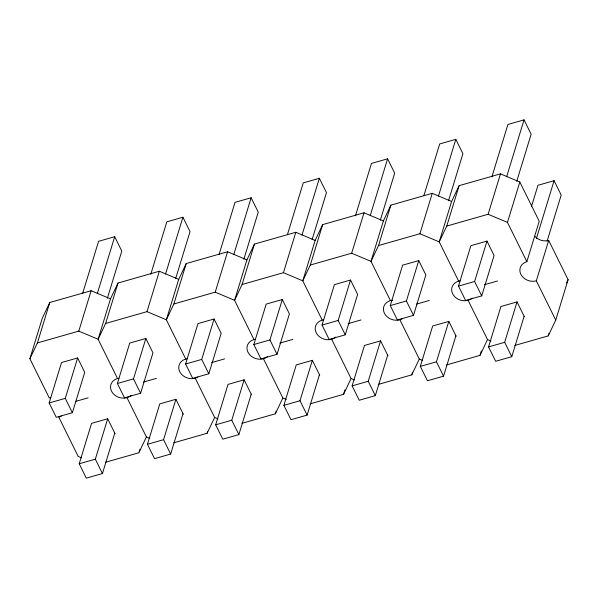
<?xml version="1.0" encoding="UTF-8"?>
<svg xmlns="http://www.w3.org/2000/svg" width="598" height="598" viewBox="0 0 598 598"><rect width="100%" height="100%" fill="white"/><g stroke="black" fill="none" stroke-linecap="round" stroke-linejoin="round"><path stroke-width="0.9" d="M50.748 397.677A11.9 9.867 17 0 0 49.305 397.999L29.9 358.733L42.256 318.323L49.769 302.513L91.135 290.71L110.481 298.843L98.124 339.253L117.529 378.519M29.9 358.733L37.412 342.923L49.769 302.513M49.163 402.955L61.519 362.545L77.628 357.948L84.729 372.307L72.38 412.725L56.264 417.322L49.163 402.955L65.279 398.358L77.628 357.948M82.561 293.715L98.58 241.315L114.696 236.711L121.798 251.078L107.408 298.148M37.412 342.923L78.779 331.12L91.135 290.71M97.317 293.558L114.696 236.711M78.779 331.12L98.124 339.253L105.637 323.451L117.993 283.041L159.352 271.23L178.705 279.371L166.349 319.781L185.754 359.047M114.786 433.124L102.437 473.534L86.321 478.138L79.22 463.771L91.576 423.362L107.692 418.757L115.04 433.625M117.387 383.482L129.736 343.073L145.852 338.468L152.953 352.835L140.597 393.245L124.481 397.849L117.387 383.482L133.504 378.878L145.852 338.468M150.786 274.243L166.805 221.836L182.921 217.238L190.022 231.605L175.625 278.675M102.437 473.534L95.336 459.167L107.692 418.757M105.637 323.451L147.003 311.64L159.352 271.23M165.541 274.078L182.921 217.238M147.003 311.64L166.349 319.781L173.861 303.978L186.217 263.569L227.576 251.758L246.922 259.898L234.573 300.308L253.978 339.574M139.162 451.864L139.969 449.233M183.01 413.652L170.654 454.061L154.546 458.659L147.444 444.292L159.793 403.882L175.909 399.285L183.265 414.152M185.604 364.01L197.96 323.593L214.077 318.996L221.178 333.363L208.822 373.772L192.706 378.37L185.604 364.01L201.72 359.405L214.077 318.996M219.003 254.763L235.029 202.363L251.145 197.766L258.246 212.133L243.849 259.203M170.654 454.061L163.56 439.694L175.909 399.285M173.861 303.978L215.22 292.168L227.576 251.758M233.766 254.606L251.145 197.766M215.22 292.168L234.573 300.308L242.085 284.499L254.442 244.089L295.801 232.286L315.146 240.418L302.79 280.828L322.202 320.094M173.674 442.819L207.117 433.273L207.656 431.509M251.235 394.172L238.879 434.582L222.762 439.186L215.669 424.819L228.017 384.409L244.134 379.812L251.481 394.68M253.829 344.53L266.185 304.12L282.301 299.523L289.402 313.89L277.046 354.3L260.93 358.897L253.829 344.53L269.945 339.933L282.301 299.523M287.503 234.401L303.253 182.891L319.369 178.286L326.463 192.653L312.074 239.723M238.879 434.582L231.777 420.222L244.134 379.812M242.085 284.499L283.445 272.695L295.801 232.286M301.99 235.134L319.369 178.286M283.445 272.695L302.79 280.828L310.31 265.026L322.658 224.616L364.025 212.806L383.37 220.946L371.014 261.356L390.427 300.622M241.898 423.339L275.342 413.794L276.141 411.162M319.459 374.699L307.103 415.109L290.987 419.714L283.886 405.347L296.242 364.937L312.358 360.332L319.706 375.2M322.053 325.058L334.409 284.648L350.525 280.043L357.626 294.41L345.27 334.82L329.154 339.425L322.053 325.058L338.169 320.461L350.525 280.043M355.451 215.818L371.47 163.418L387.586 158.814L394.687 173.181L380.298 220.251M307.103 415.109L300.002 400.742L312.358 360.332M310.31 265.026L351.669 253.216L364.025 212.806M370.214 215.654L387.586 158.814M351.669 253.216L371.014 261.356L378.527 245.554L390.883 205.144L432.249 193.333L451.595 201.474L439.238 241.884L458.651 281.15M310.123 403.867L343.558 394.321L344.904 389.926M387.683 355.227L375.327 395.637L359.211 400.234L352.11 385.867L364.466 345.457L380.582 340.86L387.93 355.728M390.277 305.585L402.633 265.176L418.75 260.571L425.851 274.938L413.495 315.348L397.378 319.945L390.277 305.585L406.393 300.981L418.75 260.571M423.945 195.449L439.694 143.939L455.811 139.341L462.912 153.708L448.522 200.779M375.327 395.637L368.226 381.27L380.582 340.86M378.527 245.554L419.893 233.743L432.249 193.333M438.431 196.181L455.811 139.341M419.893 233.743L439.238 241.884L446.751 226.074L459.107 185.664L500.474 173.861L519.819 181.994L539.224 221.26L526.868 261.67A11.9 9.867 17 0 0 520.858 274.318A11.9 9.867 17 0 0 536.339 280.828L555.744 320.094L548.231 335.897L514.788 345.442M378.34 384.394L411.783 374.849L412.59 372.21M455.908 335.747L443.552 376.164L427.435 380.762L420.334 366.395L432.69 325.985L448.806 321.388L456.154 336.255M458.502 286.106L470.858 245.696L486.974 241.099L494.075 255.466L481.719 295.875L465.603 300.473L458.502 286.106L474.618 281.509L486.974 241.099M491.9 176.866L507.919 124.466L524.035 119.862L531.136 134.229L516.747 181.299M443.552 376.164L436.45 361.797L448.806 321.388M446.751 226.074L488.118 214.271L500.474 173.861M506.656 176.709L524.035 119.862M526.868 261.67L507.463 222.404L519.819 181.994M446.564 364.915L480.007 355.369L481.353 350.981M524.132 316.275L511.776 356.685L495.66 361.289L488.559 346.922L500.915 306.512L517.031 301.908L524.379 316.776M531.458 206.594L537.976 185.275L554.092 180.678L561.193 195.045L547.073 241.226M511.776 356.685L504.675 342.318L517.031 301.908M536.443 238.408L554.092 180.678M536.339 280.828L548.695 240.418A11.9 9.867 17 0 1 534.806 236.277M548.231 335.897L549.039 333.258M555.744 320.094L568.1 279.677L548.695 240.418M110.481 298.843L117.993 283.041M178.705 279.371L186.217 263.569M127 397.677L146.405 436.936L138.893 452.746L105.45 462.291M246.922 259.898L254.442 244.089M207.117 433.273L214.63 417.464L195.225 378.198M315.146 240.418L322.658 224.616M275.342 413.794L282.854 397.991L263.441 358.725M383.37 220.946L390.883 205.144M343.558 394.321L351.078 378.519L331.666 339.253M451.595 201.474L459.107 185.664M411.783 374.849L419.295 359.039L399.89 319.773M480.007 355.369L487.52 339.567L468.114 300.301M566.515 283.011L568.1 279.677M76.036 401.295L88.153 397.834M143.393 382.07L156.377 378.362M211.617 362.59L224.601 358.882M279.842 343.117L292.826 339.41M348.066 323.645L361.043 319.937M416.29 304.165L429.267 300.458M484.507 284.693L497.491 280.985M79.22 463.771L95.336 459.167M147.444 444.292L163.56 439.694M215.669 424.819L231.777 420.222M283.886 405.347L300.002 400.742M352.11 385.867L368.226 381.27M420.334 366.395L436.45 361.797M488.559 346.922L504.675 342.318M488.118 214.271L507.463 222.404M487.52 339.567L490.883 340.98M419.295 359.039L422.666 360.459M351.078 378.519L354.442 379.932M282.854 397.991L286.218 399.404M214.63 417.464L217.993 418.877M146.405 436.936L149.769 438.356M81.545 457.829L78.181 456.416L58.776 417.15A11.9 9.867 17 0 0 61.392 416.029M474.618 281.509L481.719 295.875M406.393 300.981L413.495 315.348M338.169 320.461L345.27 334.82M269.945 339.933L277.046 354.3M201.72 359.405L208.822 373.772M133.504 378.878L140.597 393.245M65.279 398.358L72.38 412.725M472.211 298.103A11.9 9.867 17 0 1 453.486 295.21A11.9 9.867 17 0 1 460.094 280.828M402.514 318.652A11.9 9.867 17 0 1 384.574 313.576A11.9 9.867 17 0 1 392.617 300.203M335.77 337.055A11.9 9.867 17 0 1 317.037 334.162A11.9 9.867 17 0 1 323.645 319.781M267.545 356.528A11.9 9.867 17 0 1 248.813 353.635A11.9 9.867 17 0 1 255.421 339.253M131.097 395.48A11.9 9.867 17 0 1 112.364 392.587A11.9 9.867 17 0 1 118.972 378.205M197.841 377.076A11.9 9.867 17 0 1 180.073 372.307A11.9 9.867 17 0 1 187.196 358.725"/></g></svg>
